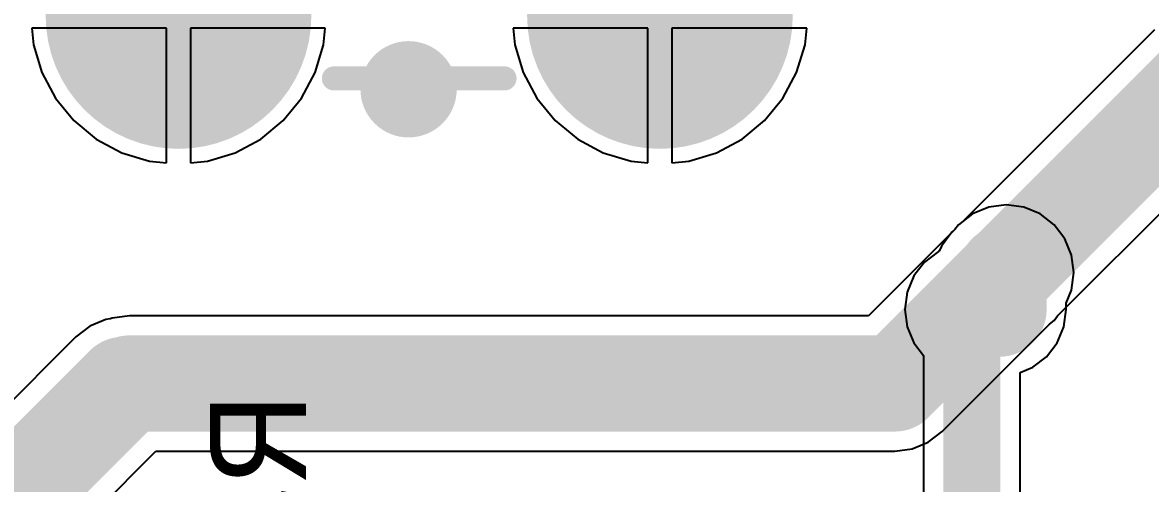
# Model space of a CAD drawing. Header units: millimetres. Extents: x 0 to 7.36, y -3.03 to 0.
# Drawn here: x 3.2638 to 3.7323, y -0.6705 to -0.4791 of the extents above; entities that cross this region are included whole.
import ezdxf

# ---------------------------------------------------------------- set-up
doc = ezdxf.new("R2010")
doc.units = ezdxf.units.MM
doc.header["$MEASUREMENT"] = 0
for name, color, linetype in [('BottomLayer', 5, 'Continuous'), ('BottomOverlay', 54, 'Continuous'), ('BottomSolder', 6, 'Continuous'), ('MultiLayer', 9, 'Continuous'), ('PadHoleLayer', 156, 'Continuous'), ('TopLayer', 1, 'Continuous'), ('TopOverlay', 2, 'Continuous'), ('TopSolder', 216, 'Continuous'), ('ViaHoleLayer', 16, 'Continuous')]:
    doc.layers.add(name, color=color, linetype=linetype)

# ---------------------------------------------------------------- blocks, each defined once
blk = doc.blocks.new('31_5431_75')
at = {"layer": 'BottomLayer'}
for points, const_width in [([(-0.12559, 0.1, 1), (-0.07441, 0.1, 1)], 0.05118), ([(0.07441, 0.1, 1), (0.12559, 0.1, 1)], 0.05118), ([(-0.02461, 0, 1), (0.02461, 0, 1)], 0.04921), ([(-0.12559, -0.1, 1), (-0.07441, -0.1, 1)], 0.05118), ([(0.07441, -0.1, 1), (0.12559, -0.1, 1)], 0.05118)]:
    blk.add_lwpolyline(points, format="xyb", close=True, dxfattribs=dict(at, const_width=const_width))
at = {"layer": 'BottomSolder'}
for points, const_width in [([(-0.12759, 0.1, 1), (-0.07241, 0.1, 1)], 0.05518), ([(0.07241, 0.1, 1), (0.12759, 0.1, 1)], 0.05518), ([(-0.02661, 0, 1), (0.02661, 0, 1)], 0.05321), ([(-0.12759, -0.1, 1), (-0.07241, -0.1, 1)], 0.05518), ([(0.07241, -0.1, 1), (0.12759, -0.1, 1)], 0.05518)]:
    blk.add_lwpolyline(points, format="xyb", close=True, dxfattribs=dict(at, const_width=const_width))
at = {"layer": 'MultiLayer'}
for points, const_width in [([(-0.12559, 0.1, 1), (-0.07441, 0.1, 1)], 0.05118), ([(0.07441, 0.1, 1), (0.12559, 0.1, 1)], 0.05118), ([(-0.02461, 0, 1), (0.02461, 0, 1)], 0.04921), ([(-0.12559, -0.1, 1), (-0.07441, -0.1, 1)], 0.05118), ([(0.07441, -0.1, 1), (0.12559, -0.1, 1)], 0.05118)]:
    blk.add_lwpolyline(points, format="xyb", close=True, dxfattribs=dict(at, const_width=const_width))
at = {"layer": 'PadHoleLayer', "const_width": 0.03346}
for points in [[(-0.11673, 0.1, 1), (-0.08327, 0.1, 1)], [(0.08327, 0.1, 1), (0.11673, 0.1, 1)], [(-0.01673, 0, 1), (0.01673, 0, 1)], [(-0.11673, -0.1, 1), (-0.08327, -0.1, 1)], [(0.08327, -0.1, 1), (0.11673, -0.1, 1)]]:
    blk.add_lwpolyline(points, format="xyb", close=True, dxfattribs=at)
at = {"layer": 'TopLayer'}
for points, const_width in [([(-0.12559, 0.1, 1), (-0.07441, 0.1, 1)], 0.05118), ([(0.07441, 0.1, 1), (0.12559, 0.1, 1)], 0.05118), ([(-0.02461, 0, 1), (0.02461, 0, 1)], 0.04921), ([(-0.12559, -0.1, 1), (-0.07441, -0.1, 1)], 0.05118), ([(0.07441, -0.1, 1), (0.12559, -0.1, 1)], 0.05118)]:
    blk.add_lwpolyline(points, format="xyb", close=True, dxfattribs=dict(at, const_width=const_width))
at = {"layer": 'TopOverlay', "const_width": 0.01}
for points in [[(0.03544, 0.12593), (-0.03544, 0.12593)], [(-0.12593, 0.03544), (-0.12593, -0.03544)], [(0.12593, 0.03544), (0.12593, -0.03544)], [(0.03544, -0.12593), (-0.03544, -0.12593)]]:
    blk.add_lwpolyline(points, dxfattribs=at)
at = {"layer": 'TopOverlay', "const_width": 0.005}
for points in [[(-0.03794, 0.12593, 1), (-0.03294, 0.12593, 1)], [(0.03294, 0.12593, 1), (0.03794, 0.12593, 1)], [(-0.12843, 0.03544, 1), (-0.12343, 0.03544, 1)], [(0.12343, 0.03544, 1), (0.12843, 0.03544, 1)], [(-0.12843, -0.03544, 1), (-0.12343, -0.03544, 1)], [(0.12343, -0.03544, 1), (0.12843, -0.03544, 1)], [(-0.03794, -0.12593, 1), (-0.03294, -0.12593, 1)], [(0.03294, -0.12593, 1), (0.03794, -0.12593, 1)]]:
    blk.add_lwpolyline(points, format="xyb", close=True, dxfattribs=at)
at = {"layer": 'TopSolder'}
for points, const_width in [([(-0.12759, 0.1, 1), (-0.07241, 0.1, 1)], 0.05518), ([(0.07241, 0.1, 1), (0.12759, 0.1, 1)], 0.05518), ([(-0.02661, 0, 1), (0.02661, 0, 1)], 0.05321), ([(-0.12759, -0.1, 1), (-0.07241, -0.1, 1)], 0.05518), ([(0.07241, -0.1, 1), (0.12759, -0.1, 1)], 0.05518)]:
    blk.add_lwpolyline(points, format="xyb", close=True, dxfattribs=dict(at, const_width=const_width))

msp = doc.modelspace()

# ---------------------------------------------------------------- linework, layer by layer
at = {"layer": 'BottomLayer'}
for p, q in [((3.32357, -0.48134), (3.26758, -0.48134)), ((3.26758, -0.48134), (3.26827, -0.48834)), ((3.32357, -0.53733), (3.32357, -0.48134)), ((3.38955, -0.48134), (3.33357, -0.48134)), ((3.33357, -0.48134), (3.33357, -0.53733)), ((3.38886, -0.48834), (3.38955, -0.48134)), ((3.52357, -0.48134), (3.46758, -0.48134)), ((3.46758, -0.48134), (3.46827, -0.48834)), ((3.52357, -0.53733), (3.52357, -0.48134)), ((3.58955, -0.48134), (3.53357, -0.48134)), ((3.53357, -0.48134), (3.53357, -0.53733)), ((3.58886, -0.48834), (3.58955, -0.48134)), ((3.73401, -0.48203), (3.65449, -0.56154)), ((3.26827, -0.48834), (3.27177, -0.49987)), ((3.38536, -0.49987), (3.38886, -0.48834)), ((3.46827, -0.48834), (3.47177, -0.49987)), ((3.58536, -0.49987), (3.58886, -0.48834)), ((3.27177, -0.49987), (3.27745, -0.5105)), ((3.37968, -0.5105), (3.38536, -0.49987)), ((3.47177, -0.49987), (3.47745, -0.5105)), ((3.57968, -0.5105), (3.58536, -0.49987)), ((3.27745, -0.5105), (3.2851, -0.51981)), ((3.37204, -0.51981), (3.37968, -0.5105)), ((3.47745, -0.5105), (3.4851, -0.51981)), ((3.57204, -0.51981), (3.57968, -0.5105)), ((3.2851, -0.51981), (3.29441, -0.52746)), ((3.36272, -0.52746), (3.37204, -0.51981)), ((3.4851, -0.51981), (3.49441, -0.52746)), ((3.56272, -0.52746), (3.57204, -0.51981)), ((3.29441, -0.52746), (3.30504, -0.53314)), ((3.35209, -0.53314), (3.36272, -0.52746)), ((3.49441, -0.52746), (3.50504, -0.53314)), ((3.55209, -0.53314), (3.56272, -0.52746)), ((3.30504, -0.53314), (3.31657, -0.53664)), ((3.34056, -0.53664), (3.35209, -0.53314)), ((3.50504, -0.53314), (3.51657, -0.53664)), ((3.54056, -0.53664), (3.55209, -0.53314)), ((3.6938, -0.60085), (3.76517, -0.52948)), ((3.31657, -0.53664), (3.32357, -0.53733)), ((3.33357, -0.53733), (3.34056, -0.53664)), ((3.51657, -0.53664), (3.52357, -0.53733)), ((3.53357, -0.53733), (3.54056, -0.53664)), ((3.65449, -0.56154), (3.65256, -0.56302)), ((3.65108, -0.56495), (3.61518, -0.60085)), ((3.65256, -0.56302), (3.65108, -0.56495)), ((3.29844, -0.60239), (3.29174, -0.60516)), ((3.30022, -0.60215), (3.29844, -0.60239)), ((3.30108, -0.6018), (3.30022, -0.60215)), ((3.30828, -0.60085), (3.30108, -0.6018)), ((3.61518, -0.60085), (3.30828, -0.60085)), ((3.64635, -0.6483), (3.69039, -0.60426)), ((3.69039, -0.60426), (3.69232, -0.60278)), ((3.69232, -0.60278), (3.6938, -0.60085)), ((3.29174, -0.60516), (3.28598, -0.60958)), ((3.28598, -0.60958), (3.13977, -0.75579)), ((3.64, -0.65331), (3.64576, -0.64889)), ((3.64576, -0.64889), (3.64634, -0.64831)), ((3.64634, -0.64831), (3.64635, -0.6483)), ((3.64635, -0.6483), (3.64635, -0.6483)), ((3.64635, -0.6483), (3.64635, -0.6483)), ((3.6333, -0.65609), (3.64, -0.65331)), ((3.23672, -0.73951), (3.3192, -0.65703)), ((3.3192, -0.65703), (3.6261, -0.65703)), ((3.6261, -0.65703), (3.6333, -0.65609))]:
    msp.add_line(p, q, dxfattribs=at)
at = {"layer": 'BottomLayer', "const_width": 0.03937}
for points in [[(3.67244, -0.5829), (3.75366, -0.50168)], [(3.6261, -0.62924), (3.67244, -0.5829)], [(3.6267, -0.62865), (3.67244, -0.5829)], [(3.14618, -0.79074), (3.30828, -0.62865)], [(3.30828, -0.62865), (3.6267, -0.62865)], [(3.15943, -0.77544), (3.30563, -0.62924)], [(3.30563, -0.62924), (3.6261, -0.62924)]]:
    msp.add_lwpolyline(points, dxfattribs=at)
at = {"layer": 'BottomLayer'}
for points, const_width in [([(3.41415, -0.50678, 1), (3.43415, -0.50678, 1)], 0.02), ([(3.66244, -0.5829, 1), (3.68244, -0.5829, 1)], 0.02), ([(3.6626, -0.5829, 1), (3.68228, -0.5829, 1)], 0.01969), ([(3.6626, -0.5829, 1), (3.68228, -0.5829, 1)], 0.01969), ([(3.6626, -0.5829, 1), (3.68228, -0.5829, 1)], 0.01969), ([(3.29843, -0.62865, 1), (3.31812, -0.62865, 1)], 0.01969), ([(3.29843, -0.62865, 1), (3.31812, -0.62865, 1)], 0.01969), ([(3.61685, -0.62865, 1), (3.63654, -0.62865, 1)], 0.01969), ([(3.61685, -0.62865, 1), (3.63654, -0.62865, 1)], 0.01969), ([(3.29579, -0.62924, 1), (3.31548, -0.62924, 1)], 0.01969), ([(3.29579, -0.62924, 1), (3.31548, -0.62924, 1)], 0.01969), ([(3.61626, -0.62924, 1), (3.63594, -0.62924, 1)], 0.01969), ([(3.61626, -0.62924, 1), (3.63594, -0.62924, 1)], 0.01969)]:
    msp.add_lwpolyline(points, format="xyb", close=True, dxfattribs=dict(at, const_width=const_width))
at = {"layer": 'MultiLayer', "const_width": 0.02}
for points in [[(3.41415, -0.50678, 1), (3.43415, -0.50678, 1)], [(3.66244, -0.5829, 1), (3.68244, -0.5829, 1)]]:
    msp.add_lwpolyline(points, format="xyb", close=True, dxfattribs=at)
at = {"layer": 'TopLayer'}
for p, q in [((3.32357, -0.48134), (3.26758, -0.48134)), ((3.26758, -0.48134), (3.26827, -0.48834)), ((3.32357, -0.53733), (3.32357, -0.48134)), ((3.38955, -0.48134), (3.33357, -0.48134)), ((3.33357, -0.48134), (3.33357, -0.53733)), ((3.38886, -0.48834), (3.38955, -0.48134)), ((3.52357, -0.48134), (3.46758, -0.48134)), ((3.46758, -0.48134), (3.46827, -0.48834)), ((3.52357, -0.53733), (3.52357, -0.48134)), ((3.58955, -0.48134), (3.53357, -0.48134)), ((3.53357, -0.48134), (3.53357, -0.53733)), ((3.58886, -0.48834), (3.58955, -0.48134)), ((3.26827, -0.48834), (3.27177, -0.49987)), ((3.38536, -0.49987), (3.38886, -0.48834)), ((3.46827, -0.48834), (3.47177, -0.49987)), ((3.58536, -0.49987), (3.58886, -0.48834)), ((3.27177, -0.49987), (3.27745, -0.5105)), ((3.37968, -0.5105), (3.38536, -0.49987)), ((3.47177, -0.49987), (3.47745, -0.5105)), ((3.57968, -0.5105), (3.58536, -0.49987)), ((3.27745, -0.5105), (3.2851, -0.51981)), ((3.37204, -0.51981), (3.37968, -0.5105)), ((3.47745, -0.5105), (3.4851, -0.51981)), ((3.57204, -0.51981), (3.57968, -0.5105)), ((3.2851, -0.51981), (3.29441, -0.52746)), ((3.36272, -0.52746), (3.37204, -0.51981)), ((3.4851, -0.51981), (3.49441, -0.52746)), ((3.56272, -0.52746), (3.57204, -0.51981)), ((3.29441, -0.52746), (3.30504, -0.53314)), ((3.35209, -0.53314), (3.36272, -0.52746)), ((3.49441, -0.52746), (3.50504, -0.53314)), ((3.55209, -0.53314), (3.56272, -0.52746)), ((3.30504, -0.53314), (3.31657, -0.53664)), ((3.34056, -0.53664), (3.35209, -0.53314)), ((3.50504, -0.53314), (3.51657, -0.53664)), ((3.54056, -0.53664), (3.55209, -0.53314)), ((3.31657, -0.53664), (3.32357, -0.53733)), ((3.33357, -0.53733), (3.34056, -0.53664)), ((3.51657, -0.53664), (3.52357, -0.53733)), ((3.53357, -0.53733), (3.54056, -0.53664)), ((3.66516, -0.55574), (3.65838, -0.55855)), ((3.67244, -0.55478), (3.66516, -0.55574)), ((3.67972, -0.55574), (3.67244, -0.55478)), ((3.6865, -0.55855), (3.67972, -0.55574)), ((3.65838, -0.55855), (3.65256, -0.56302)), ((3.69232, -0.56302), (3.6865, -0.55855)), ((3.6499, -0.56613), (3.64548, -0.57189)), ((3.65108, -0.56495), (3.6499, -0.56613)), ((3.65256, -0.56302), (3.65108, -0.56495)), ((3.69679, -0.56884), (3.69232, -0.56302)), ((3.6996, -0.57562), (3.69679, -0.56884)), ((3.64425, -0.5741), (3.63849, -0.57851)), ((3.64463, -0.57394), (3.64425, -0.5741)), ((3.64548, -0.57189), (3.64463, -0.57394)), ((3.70056, -0.5829), (3.6996, -0.57562)), ((3.63849, -0.57851), (3.63408, -0.58427)), ((3.63408, -0.58427), (3.6313, -0.59098)), ((3.6996, -0.59017), (3.70056, -0.5829)), ((3.69735, -0.59561), (3.6996, -0.59017)), ((3.6313, -0.59098), (3.63035, -0.59817)), ((3.63035, -0.59817), (3.6313, -0.60536)), ((3.6964, -0.60536), (3.69735, -0.59817)), ((3.69735, -0.59817), (3.69735, -0.59561)), ((3.6313, -0.60536), (3.63408, -0.61207)), ((3.69362, -0.61207), (3.6964, -0.60536)), ((3.63408, -0.61207), (3.63808, -0.61728)), ((3.68921, -0.61782), (3.69362, -0.61207)), ((3.63808, -0.61728), (3.63808, -0.79106)), ((3.68345, -0.62224), (3.68921, -0.61782)), ((3.67822, -0.62441), (3.68345, -0.62224)), ((3.67822, -0.79106), (3.67822, -0.62441))]:
    msp.add_line(p, q, dxfattribs=at)
for points, const_width in [([(3.41415, -0.50678, 1), (3.43415, -0.50678, 1)], 0.02), ([(3.65971, -0.58579, 1), (3.67939, -0.58579, 1)], 0.01969), ([(3.65971, -0.58579, 1), (3.67939, -0.58579, 1)], 0.01969), ([(3.66244, -0.5829, 1), (3.68244, -0.5829, 1)], 0.02), ([(3.6626, -0.5829, 1), (3.68228, -0.5829, 1)], 0.01969), ([(3.64831, -0.59817, 1), (3.66799, -0.59817, 1)], 0.01969), ([(3.65971, -0.59817, 1), (3.67939, -0.59817, 1)], 0.01969), ([(3.65971, -0.59817, 1), (3.67939, -0.59817, 1)], 0.01969), ([(3.65224, -0.59817, 1), (3.66406, -0.59817, 1)], 0.01181)]:
    msp.add_lwpolyline(points, format="xyb", close=True, dxfattribs=dict(at, const_width=const_width))
for points, const_width in [([(3.66955, -0.58579), (3.67244, -0.5829)], 0.03937), ([(3.66955, -0.59817), (3.66955, -0.58579)], 0.03937), ([(3.65815, -0.59817), (3.66955, -0.59817)], 0.03937), ([(3.65815, -0.79106), (3.65815, -0.59817)], 0.02362)]:
    msp.add_lwpolyline(points, dxfattribs=dict(at, const_width=const_width))
at = {"layer": 'ViaHoleLayer', "const_width": 0.00956}
for points in [[(3.41937, -0.50678, 1), (3.42893, -0.50678, 1)], [(3.66766, -0.5829, 1), (3.67722, -0.5829, 1)]]:
    msp.add_lwpolyline(points, format="xyb", close=True, dxfattribs=at)

# ---------------------------------------------------------------- block references
at = {"rotation": 180}
msp.add_blockref('31_5431_75', (3.42857, -0.37634), dxfattribs=at)

# ---------------------------------------------------------------- texts
at = {"layer": 'BottomOverlay', "text_generation_flag": 2}
msp.add_text('R35', height=0.039894, rotation=90, dxfattribs=at).set_placement((3.38155, -0.63302))

doc.saveas('drawing.dxf')
